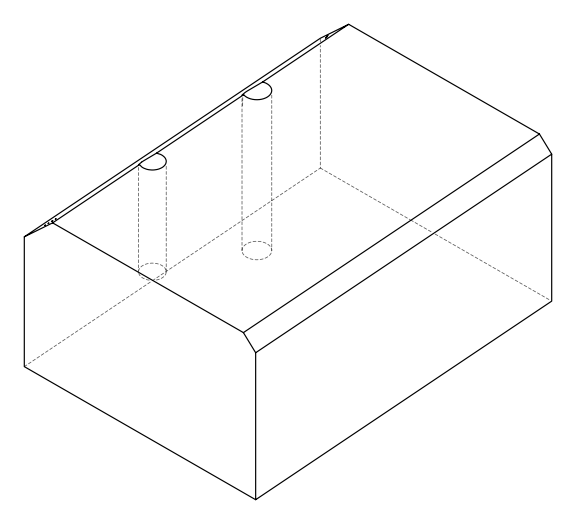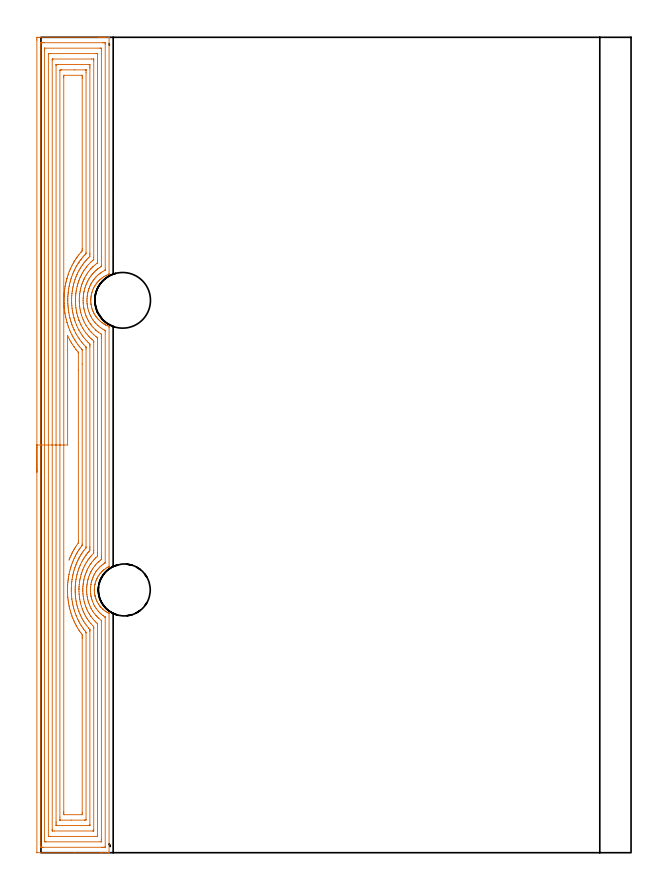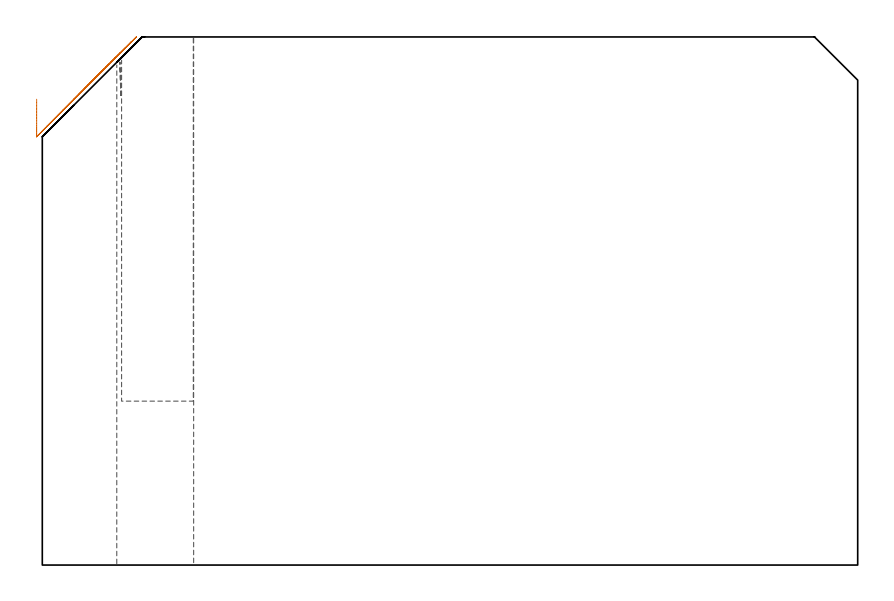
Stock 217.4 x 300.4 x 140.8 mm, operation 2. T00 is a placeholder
(PLAN: 8 operations, 6 tool changes, 39.6 min)
(1 AREA_MILL | FG_CHAMFER_SURFACE | UGT0205_001 | 12.18 min | 19859 mm3)
(2 AREA_MILL_1 | FG_CHAMFER_SURFACE_1 | UGT0205_001 | 24.24 min | 106277 mm3)
(3 MILL_BLIND_HOLE_FROM_SOLID_MATERIAL | STEP1POCKET | NXT0201_012 | Spiral | 1.27 min | 27663 mm3)
(4 SPOT_DRILL | STEP1HOLE | NXT0321_9005460120000 | 0.05 min | 172 mm3)
(5 DRILL_BLIND_HOLE_INTO_CENTER | STEP1HOLE | UGT0301_178 | 0.04 min | 99 mm3)
(6 GUN_DRILL_THROUGH_HOLE | STEP1HOLE | UGT0307_001 | 0.62 min | 2603 mm3)
(7 SPADE_DRILL_TO_ENLARGE_THROUGH_HOLE | STEP1HOLE | UGT0306_003 | 0.59 min | 14346 mm3)
(8 DRILL_TO_ENLARGE_THROUGH_HOLE | STEP1HOLE | UGT0301_050 | 0.6 min | 28948 mm3)
(TOOL UGT0205_001 | Chamfer Mill 20 x 3 x 45 deg. | D20 FL50 Z2)
(TOOL NXT0201_012 | ENDMILL 16mm [2P460-1600-NA 1630] | D16 FL38 Z6)
(TOOL NXT0321_9005460120000 | NC Spot Drill, 142deg, 12mm, Carbide, Uncoated | D12 PA142 FL30 Z2)
(TOOL UGT0301_178 | Twist Drill 5.4 mm | D5.4 PA118 FL55 Z2)
(TOOL UGT0307_001 | Gun Drill 5 mm | D5 PA130 FL24 Z1)
(TOOL UGT0306_003 | Spade Drill 12.5mm | D12.5 PA132 FL10 Z2)
(TOOL UGT0301_050 | Twist Drill 20.5 mm | D20.5 PA118 FL145 Z2)
(OP 2 AREA_MILL_1, part 1 of 2)
G17 G21 G94 G90
T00 M6
G54
G17 G0 G90 X-1.5 Y140.2 S1061 M3
G43 Z150.8 H0
Z124.2
G94 G1 Y140.238 Z123.328 F250.
Y140.352 Z122.464
Y140.541 Z121.612
Y140.803 Z120.78
Y141.137 Z119.974
Y141.54 Z119.2
Y142.008 Z118.464
Y142.54 Z117.772
Y143.129 Z117.129
Y143.772 Z116.54
Y144.464 Z116.009
Y145.2 Z115.54
Y145.974 Z115.137
Y146.78 Z114.803
Y147.612 Z114.541
Y148.464 Z114.352
Y149.328 Z114.238
Y150.2 Z114.2
Y299.383
X-1.499 Y299.786 Z114.201
X-1.495 Y300.271 Z114.203
X-1.492 Y300.391 Z114.206
X-1.015 Y300.396 Z114.682
X-0.408 Y300.4 Z115.289
X21.356 Z137.052
X21.964 Z137.658
X22.517 Z138.213
X22.848 Z138.544
X23.401 Z139.097
X23.732 Z139.427
X24.737 Z140.437
X25.085 Y300.393 Z140.776
X25.097 Y300.391 Z140.788
X25.1 Y300.233 Z140.8
Y213.176
X25.087 Y213.154 Z140.787
X25.079 Y213.141 Z140.779
X25.065 Y213.127 Z140.764
X25.049 Y213.113 Z140.747
X24.304 Y212.796 Z140.003
X23.861 Y212.581 Z139.56
X23.424 Y212.343 Z139.123
X23.297 Y212.267 Z138.997
X23.232 Y212.229 Z138.932
X22.544 Y211.756 Z138.242
X22.445 Y211.679 Z138.139
X21.998 Y211.336 Z137.695
X21.664 Y211.041 Z137.362
X21.642 Y211.02 Z137.341
X21.359 Y210.748 Z137.058
X21.119 Y210.5 Z136.818
X21.064 Y210.444 Z136.763
X20.837 Y210.183 Z136.535
X20.784 Y210.122 Z136.481
X20.707 Y210.024 Z136.406
X20.599 Y209.886 Z136.298
X20.491 Y209.745 Z136.186
X20.367 Y209.588 Z136.066
X20.338 Y209.551 Z136.037
X19.902 Y208.916 Z135.602
X19.769 Y208.695 Z135.468
X19.747 Y208.659 Z135.446
X19.508 Y208.216 Z135.205
X19.328 Y207.848 Z135.027
X19.288 Y207.766 Z134.988
X19.115 Y207.355 Z134.811
X19.022 Y207.142 Z134.722
X19.019 Y207.134 Z134.719
X18.942 Y206.909 Z134.636
X18.929 Y206.874 Z134.623
X18.788 Y206.429 Z134.481
X18.741 Y206.266 Z134.439
X18.723 Y206.203 Z134.422
X18.665 Y205.981 Z134.358
X18.564 Y205.536 Z134.259
X18.482 Y205.089 Z134.179
X18.476 Y205.042 Z134.173
X18.421 Y204.643 Z134.12
X18.392 Y204.304 Z134.088
X18.383 Y204.192 Z134.076
X18.373 Y204.003 Z134.068
X18.361 Y203.75 Z134.057
X18.362 Y203.558 Z134.052
X18.361 Y203.304 Z134.054
X18.379 Y202.857 Z134.074
X18.416 Y202.411 Z134.113
X18.453 Y202.121 Z134.152
X18.47 Y201.997 Z134.167
X18.474 Y201.964 Z134.171
X18.551 Y201.519 Z134.25
X18.581 Y201.381 Z134.281
X18.65 Y201.072 Z134.349
X18.769 Y200.626 Z134.466
X18.89 Y200.24 Z134.588
X18.9 Y200.211 Z134.598
X19.023 Y199.856 Z134.721
X19.061 Y199.764 Z134.756
X19.073 Y199.734 Z134.768
X19.136 Y199.585 Z134.834
X19.253 Y199.318 Z134.948
X19.267 Y199.285 Z134.963
X19.476 Y198.841 Z135.175
X19.607 Y198.599 Z135.306
X19.683 Y198.458 Z135.382
X19.903 Y198.081 Z135.601
X19.987 Y197.949 Z135.685
X20.196 Y197.65 Z135.894
X20.303 Y197.498 Z136.001
X20.634 Y197.056 Z136.333
X20.783 Y196.875 Z136.482
X20.997 Y196.639 Z136.695
X21.11 Y196.514 Z136.808
X21.447 Y196.164 Z137.145
X21.522 Y196.093 Z137.22
X21.664 Y195.959 Z137.362
X21.964 Y195.701 Z137.663
X22.073 Y195.607 Z137.772
X22.458 Y195.299 Z138.157
X22.493 Y195.271 Z138.192
X22.544 Y195.235 Z138.243
X22.98 Y194.938 Z138.679
X23.232 Y194.781 Z138.931
X23.29 Y194.746 Z138.987
X23.356 Y194.704 Z139.055
X23.424 Y194.662 Z139.123
X23.626 Y194.549 Z139.324
X23.732 Y194.49 Z139.427
X23.88 Y194.406 Z139.579
X23.928 Y194.379 Z139.628
X23.978 Y194.355 Z139.677
X24.174 Y194.264 Z139.869
X24.306 Y194.201 Z140.002
X24.823 Y193.976 Z140.522
X24.865 Y193.96 Z140.564
X25.094 Y193.867 Z140.792
X25.1 Y193.513 Z140.8
Y105.547
X25.095 Y105.475 Z140.79
X25.09 Y105.446 Z140.784
X25.078 Y105.423 Z140.771
X24.998 Y105.374 Z140.693
X24.806 Y105.276 Z140.505
X24.798 Y105.272 Z140.497
X24.615 Y105.174 Z140.314
X24.532 Y105.129 Z140.23
X24.485 Y105.101 Z140.184
X24.305 Y104.993 Z140.003
X23.836 Y104.69 Z139.535
X23.424 Y104.399 Z139.123
X23.29 Y104.295 Z138.988
X23.214 Y104.236 Z138.912
X23.181 Y104.208 Z138.879
X22.874 Y103.944 Z138.573
X22.823 Y103.898 Z138.523
X22.677 Y103.761 Z138.373
X22.544 Y103.64 Z138.242
X22.332 Y103.427 Z138.032
X22.25 Y103.344 Z137.95
X21.953 Y103.006 Z137.648
X21.838 Y102.868 Z137.535
X21.664 Y102.659 Z137.362
X21.595 Y102.568 Z137.294
X21.506 Y102.451 Z137.205
X21.375 Y102.258 Z137.074
X21.207 Y102.009 Z136.905
X20.926 Y101.559 Z136.625
X20.783 Y101.304 Z136.482
X20.777 Y101.293 Z136.477
X20.678 Y101.082 Z136.374
X20.555 Y100.83 Z136.254
X20.477 Y100.666 Z136.175
X20.417 Y100.524 Z136.116
X20.293 Y100.222 Z135.989
X20.196 Y99.958 Z135.896
X20.132 Y99.774 Z135.827
X20.012 Y99.377 Z135.706
X19.903 Y98.978 Z135.601
X19.883 Y98.881 Z135.58
X19.877 Y98.85 Z135.574
X19.799 Y98.436 Z135.497
X19.734 Y97.989 Z135.428
X19.731 Y97.957 Z135.424
X19.718 Y97.838 Z135.413
X19.707 Y97.719 Z135.398
X19.688 Y97.543 Z135.382
X19.67 Y97.222 Z135.364
X19.664 Y97.096 Z135.356
Y97.063 Z135.355
X19.665 Y97.009 Z135.351
X19.664 Y96.924 Z135.35
X19.663 Y96.84 Z135.352
X19.662 Y96.797 Z135.351
X19.659 Y96.65 Z135.355
X19.67 Y96.347 Z135.369
X19.676 Y96.204 Z135.374
X19.679 Y96.17 Z135.377
X19.715 Y95.757 Z135.414
X19.775 Y95.311 Z135.47
X19.834 Y94.966 Z135.531
X19.862 Y94.831 Z135.558
X19.875 Y94.759 Z135.574
X19.902 Y94.622 Z135.602
X19.924 Y94.539 Z135.624
X19.956 Y94.419 Z135.656
X20.026 Y94.178 Z135.726
X20.088 Y93.971 Z135.786
X20.196 Y93.646 Z135.895
X20.238 Y93.526 Z135.933
X20.415 Y93.078 Z136.111
X20.612 Y92.634 Z136.311
X20.783 Y92.297 Z136.482
X21.109 Y91.741 Z136.806
X21.378 Y91.337 Z137.076
X21.664 Y90.94 Z137.362
X21.735 Y90.849 Z137.434
X21.767 Y90.812 Z137.466
X21.882 Y90.68 Z137.581
X21.964 Y90.588 Z137.66
X22.027 Y90.514 Z137.725
X22.13 Y90.395 Z137.829
X22.544 Y89.956 Z138.242
X22.792 Y89.735 Z138.49
X22.848 Y89.685 Z138.544
X22.919 Y89.621 Z138.617
X22.977 Y89.569 Z138.676
X23.204 Y89.381 Z138.904
X23.424 Y89.2 Z139.123
X23.605 Y89.064 Z139.304
X23.951 Y88.829 Z139.651
X24.304 Y88.608 Z140.004
X24.612 Y88.433 Z140.312
X24.7 Y88.383 Z140.4
X24.98 Y88.238 Z140.678
X25.057 Y88.198 Z140.754
X25.094 Y88.175 Z140.791
X25.095 Y88.17 Z140.793
X25.1 Y88.133 Z140.8
Y0.167
X25.097 Y0.009 Z140.788
X25.085 Y0.007 Z140.776
X24.737 Y0. Z140.436
X24.394 Z140.093
X23.732 Z139.427
X22.517 Z138.213
X21.964 Z137.658
X12.397 Z128.094
X-1.293 Y0.001 Z114.405
X-1.492 Y0.01 Z114.206
X-1.499 Y0.21 Z114.199
X-1.5 Y150.2 Z114.2
X-0.086 Z115.614
X-0.085 Y298.212 Z115.615
X-0.084 Y298.317 Z115.616
X-0.081 Y298.369 Z115.619
X-0.08 Y298.387 Z115.62
X-0.039 Y298.39 Z115.661
X0.358 Y298.398 Z116.058
X0.752 Y298.4 Z116.452
X1.24 Z116.94
X22.848 Z138.548
X23.337 Y298.399 Z139.037
X23.569 Y298.394 Z139.269
X23.678 Y298.39 Z139.378
X23.685 Y298.047 Z139.385
Y298.
Y214.946
X23.681 Y214.735 Z139.381
X23.679 Y214.635 Z139.379
X23.594 Y214.577 Z139.294
X22.776 Y214.125 Z138.476
X22.658 Y214.053 Z138.358
X22.245 Y213.77 Z137.945
X21.964 Y213.572 Z137.664
X21.728 Y213.399 Z137.428
X21.413 Y213.16 Z137.113
X21.23 Y213.008 Z136.93
X21.08 Y212.876 Z136.78
X20.766 Y212.585 Z136.466
X20.435 Y212.267 Z136.135
X20.317 Y212.145 Z136.017
X20.196 Y212.013 Z135.896
X19.901 Y211.673 Z135.601
X19.658 Y211.374 Z135.358
X19.507 Y211.178 Z135.207
X19.313 Y210.917 Z135.013
X19.134 Y210.662 Z134.834
X19.011 Y210.481 Z134.711
X18.781 Y210.125 Z134.481
X18.454 Y209.562 Z134.154
X18.429 Y209.512 Z134.129
X18.162 Y208.964 Z133.862
X18.041 Y208.695 Z133.741
X17.892 Y208.345 Z133.592
X17.676 Y207.802 Z133.376
X17.655 Y207.746 Z133.355
X17.641 Y207.705 Z133.341
X17.545 Y207.401 Z133.245
X17.435 Y207.02 Z133.135
X17.405 Y206.909 Z133.105
X17.258 Y206.306 Z132.958
X17.196 Y206.016 Z132.896
X17.113 Y205.559 Z132.813
X17.053 Y205.123 Z132.753
X17.013 Y204.767 Z132.713
X16.971 Y204.23 Z132.671
X16.957 Y203.931 Z132.657
X16.95 Y203.337 Z132.65
X16.959 Y203.035 Z132.659
X16.994 Y202.444 Z132.694
X17.006 Y202.269 Z132.706
X17.027 Y202.074 Z132.727
X17.096 Y201.55 Z132.796
X17.189 Y201.017 Z132.889
X17.267 Y200.657 Z132.967
X17.47 Y199.84 Z133.17
X17.492 Y199.764 Z133.192
X17.545 Y199.598 Z133.245
X17.799 Y198.871 Z133.499
X17.98 Y198.431 Z133.68
X18.19 Y197.978 Z133.89
X18.429 Y197.501 Z134.129
X18.659 Y197.085 Z134.359
X19.021 Y196.486 Z134.721
X19.228 Y196.192 Z134.928
X19.313 Y196.076 Z135.013
X19.646 Y195.638 Z135.346
X19.923 Y195.299 Z135.623
X20.196 Y194.996 Z135.896
X20.773 Y194.406 Z136.473
X21.08 Y194.131 Z136.78
X21.828 Y193.513 Z137.528
X21.964 Y193.415 Z137.664
X22.274 Y193.2 Z137.974
X22.848 Y192.846 Z138.548
X23.233 Y192.62 Z138.933
X23.576 Y192.432 Z139.276
X23.679 Y192.374 Z139.379
X23.681 Y192.354 Z139.381
X23.684 Y192.302 Z139.384
X23.685 Y192.197 Z139.385
Y106.934
Y106.887
X23.682 Y106.835 Z139.382
X23.679 Y106.812 Z139.379
X23.666 Y106.791 Z139.366
X23.553 Y106.713 Z139.253
X23.236 Y106.495 Z138.936
X22.848 Y106.222 Z138.548
X22.717 Y106.126 Z138.417
X22.545 Y105.994 Z138.245
X22.232 Y105.723 Z137.932
X21.964 Y105.485 Z137.664
X21.767 Y105.3 Z137.467
X21.563 Y105.101 Z137.263
X21.329 Y104.85 Z137.029
X21.08 Y104.573 Z136.78
X20.913 Y104.377 Z136.613
X20.776 Y104.208 Z136.476
X20.524 Y103.877 Z136.224
X20.196 Y103.407 Z135.896
X20.16 Y103.352 Z135.86
X20.136 Y103.315 Z135.836
X19.824 Y102.798 Z135.524
X19.618 Y102.422 Z135.318
X19.516 Y102.216 Z135.216
X19.313 Y101.795 Z135.013
X19.231 Y101.611 Z134.931
X19.197 Y101.529 Z134.897
X18.981 Y100.97 Z134.681
X18.861 Y100.636 Z134.561
X18.758 Y100.302 Z134.458
X18.597 Y99.743 Z134.297
X18.578 Y99.667 Z134.278
X18.564 Y99.606 Z134.264
X18.429 Y98.934 Z134.129
X18.417 Y98.862 Z134.117
X18.415 Y98.85 Z134.115
X18.316 Y98.07 Z134.016
X18.305 Y97.957 Z134.005
X18.256 Y97.238 Z133.956
X18.251 Y97.063 Z133.951
X18.26 Y96.341 Z133.96
X18.267 Y96.17 Z133.967
X18.331 Y95.376 Z134.031
X18.343 Y95.277 Z134.043
X18.429 Y94.669 Z134.129
X18.48 Y94.384 Z134.18
X18.485 Y94.356 Z134.185
X18.493 Y94.319 Z134.193
X18.602 Y93.857 Z134.302
X18.704 Y93.491 Z134.404
X18.822 Y93.094 Z134.522
X18.991 Y92.598 Z134.691
X19.313 Y91.8 Z135.013
X19.341 Y91.734 Z135.041
X19.354 Y91.705 Z135.054
X19.389 Y91.627 Z135.089
X19.664 Y91.09 Z135.364
X19.825 Y90.812 Z135.525
X20.196 Y90.207 Z135.896
X20.389 Y89.919 Z136.089
X21.066 Y89.041 Z136.766
X21.71 Y88.352 Z137.41
X21.937 Y88.133 Z137.637
X21.964 Y88.108 Z137.664
X22.177 Y87.917 Z137.877
X22.848 Y87.379 Z138.548
X23.032 Y87.24 Z138.732
X23.609 Y86.846 Z139.309
X23.68 Y86.796 Z139.38
X23.682 Y86.788 Z139.382
X23.684 Y86.763 Z139.384
X23.685 Y86.711 Z139.385
X23.686 Y86.605 Z139.386
X23.685 Y2.188 Z139.385
X23.684 Y2.083 Z139.384
X23.681 Y2.031 Z139.381
X23.68 Y2.013 Z139.38
X23.639 Y2.01 Z139.339
X23.242 Y2.002 Z138.942
X22.848 Y2. Z138.548
X22.36 Z138.06
X0.752 Z116.452
X0.263 Y2.001 Z115.963
X0.031 Y2.006 Z115.731
X-0.078 Y2.01 Z115.622
X-0.085 Y2.353 Z115.615
Y2.4
X-0.086 Y150.2 Z115.614
X1.329 Z117.029
Y295.632
X1.331 Y296.214 Z117.031
X1.333 Y296.368 Z117.033
X1.335 Y296.383 Z117.035
X1.344 Y296.39 Z117.044
X1.391 Y296.395 Z117.091
X1.453 Y296.399 Z117.153
X21.78 Y296.4 Z137.48
X21.964 Y296.398 Z137.664
X22.148 Y296.394 Z137.848
X22.264 Y296.39 Z137.964
X22.267 Y296.317 Z137.967
X22.269 Y296.214 Z137.969
X22.271 Y295.904 Z137.971
Y216.422
X22.269 Y216.131 Z137.969
X22.267 Y216.058 Z137.967
X22.265 Y216.025 Z137.965
X22.253 Y215.996 Z137.953
X21.964 Y215.803 Z137.664
X21.464 Y215.452 Z137.164
X21.08 Y215.178 Z136.78
X20.948 Y215.08 Z136.648
X20.775 Y214.946 Z136.475
X20.458 Y214.682 Z136.158
X20.196 Y214.45 Z135.896
X19.991 Y214.261 Z135.691
X19.774 Y214.053 Z135.474
X19.545 Y213.819 Z135.245
X19.313 Y213.573 Z135.013
X19.119 Y213.356 Z134.819
X18.952 Y213.16 Z134.652
X18.719 Y212.867 Z134.419
X18.429 Y212.494 Z134.129
X18.333 Y212.364 Z134.033
X18.264 Y212.267 Z133.964
X17.974 Y211.834 Z133.674
X17.674 Y211.374 Z133.374
X17.625 Y211.293 Z133.325
X17.545 Y211.153 Z133.245
X17.309 Y210.72 Z133.009
X17.186 Y210.481 Z132.886
X17.012 Y210.127 Z132.712
X16.764 Y209.588 Z132.464
X16.733 Y209.516 Z132.433
X16.661 Y209.344 Z132.361
X16.482 Y208.875 Z132.182
X16.416 Y208.695 Z132.116
X16.257 Y208.21 Z131.957
X16.136 Y207.802 Z131.836
X16.059 Y207.517 Z131.759
X15.908 Y206.909 Z131.608
X15.883 Y206.802 Z131.583
X15.777 Y206.28 Z131.477
X15.738 Y206.056 Z131.438
X15.732 Y206.016 Z131.432
X15.636 Y205.266 Z131.336
X15.621 Y205.123 Z131.321
X15.565 Y204.444 Z131.265
X15.554 Y204.23 Z131.254
X15.538 Y203.578 Z131.238
X15.536 Y203.337 Z131.236
X15.562 Y202.661 Z131.262
X15.575 Y202.444 Z131.275
X15.639 Y201.69 Z131.339
X15.657 Y201.55 Z131.357
X15.777 Y200.719 Z131.477
X15.788 Y200.657 Z131.488
X15.79 Y200.644 Z131.49
X15.896 Y200.157 Z131.596
X15.989 Y199.764 Z131.689
X16.061 Y199.478 Z131.761
X16.231 Y198.871 Z131.931
X16.458 Y198.183 Z132.158
X16.534 Y197.978 Z132.234
X16.661 Y197.659 Z132.361
X16.915 Y197.085 Z132.615
X17.143 Y196.599 Z132.843
X17.357 Y196.192 Z133.057
X17.545 Y195.853 Z133.245
X17.884 Y195.299 Z133.584
X18.101 Y194.97 Z133.801
X18.429 Y194.503 Z134.129
X18.5 Y194.406 Z134.2
X18.728 Y194.103 Z134.428
X19.236 Y193.513 Z134.936
X19.313 Y193.431 Z135.013
X20.115 Y192.62 Z135.815
X20.157 Y192.58 Z135.857
X20.196 Y192.546 Z135.896
X20.658 Y192.154 Z136.358
X21.08 Y191.812 Z136.78
X21.19 Y191.727 Z136.89
X21.964 Y191.206 Z137.664
X22.187 Y191.055 Z137.887
X22.256 Y191.008 Z137.956
X22.264 Y190.936 Z137.964
X22.267 Y190.834 Z137.967
X22.27 Y190.525 Z137.97
X22.271 Y189.941 Z137.971
Y189.63
Y109.256
X22.27 Y108.673 Z137.97
X22.268 Y108.366 Z137.968
X22.263 Y108.061 Z137.963
X21.902 Y107.78 Z137.602
X21.459 Y107.397 Z137.159
X21.08 Y107.061 Z136.78
X20.99 Y106.978 Z136.69
X20.897 Y106.887 Z136.597
X20.553 Y106.526 Z136.253
X20.196 Y106.138 Z135.896
X20.129 Y106.062 Z135.829
X20.073 Y105.994 Z135.773
X19.735 Y105.568 Z135.435
X19.386 Y105.101 Z135.086
X19.356 Y105.057 Z135.056
X19.313 Y104.993 Z135.013
X19.008 Y104.516 Z134.708
X18.817 Y104.208 Z134.517
X18.673 Y103.961 Z134.373
X18.429 Y103.514 Z134.129
X18.363 Y103.382 Z134.063
X18.331 Y103.315 Z134.031
X18.082 Y102.773 Z133.782
X17.935 Y102.422 Z133.635
X17.824 Y102.14 Z133.524
X17.59 Y101.529 Z133.29
X17.578 Y101.495 Z133.278
X17.545 Y101.393 Z133.245
X17.377 Y100.806 Z133.077
X17.331 Y100.636 Z133.031
X17.195 Y100.096 Z132.895
X17.126 Y99.743 Z132.826
X17.052 Y99.348 Z132.752
X16.982 Y98.85 Z132.682
X16.944 Y98.564 Z132.644
X16.885 Y97.957 Z132.585
X16.87 Y97.745 Z132.57
X16.837 Y97.063 Z132.537
Y96.885
X16.851 Y96.17 Z132.551
X16.86 Y95.969 Z132.56
X16.917 Y95.277 Z132.617
X16.945 Y94.99 Z132.645
X17.033 Y94.384 Z132.733
X17.108 Y93.932 Z132.808
X17.201 Y93.491 Z132.901
X17.269 Y93.191 Z132.969
X17.382 Y92.763 Z133.082
X17.431 Y92.598 Z133.131
X17.545 Y92.227 Z133.245
X17.725 Y91.705 Z133.425
X17.84 Y91.407 Z133.54
X18.09 Y90.812 Z133.79
X18.429 Y90.088 Z134.129
X18.514 Y89.919 Z134.214
X18.616 Y89.73 Z134.316
X19.049 Y89.026 Z134.749
X19.313 Y88.617 Z135.013
X19.678 Y88.133 Z135.378
X20.196 Y87.475 Z135.896
X20.406 Y87.24 Z136.106
X20.731 Y86.891 Z136.431
X21.08 Y86.546 Z136.78
X21.297 Y86.347 Z136.997
X22.249 Y85.543 Z137.949
X22.265 Y85.521 Z137.965
X22.267 Y85.497 Z137.967
X22.269 Y85.454 Z137.969
X22.271 Y85.143 Z137.971
Y5.079
Y4.769
X22.266 Y4.186 Z137.966
X22.264 Y4.034 Z137.964
X22.254 Y4.01 Z137.954
X22.209 Y4.005 Z137.909
X22.147 Y4.001 Z137.847
X1.82 Y4. Z117.52
X1.636 Y4.002 Z117.336
X1.452 Y4.006 Z117.152
X1.336 Y4.01 Z117.036
X1.333 Y4.083 Z117.033
X1.331 Y4.186 Z117.031
X1.329 Y4.496 Z117.029
Y150.2
X2.743 Z118.443
Y294.202
X2.744 Y294.298 Z118.444
X2.747 Y294.356 Z118.447
X2.749 Y294.383 Z118.449
X2.763 Y294.39 Z118.463
X3.431 Y294.4 Z119.131
X20.224 Z135.924
X20.63 Y294.396 Z136.33
X20.833 Y294.39 Z136.533
X20.851 Y294.389 Z136.551
X20.853 Y294.373 Z136.553
X20.856 Y294.337 Z136.556
X20.857 Y294.284 Z136.557
Y218.518
X20.856 Y217.852 Z136.556
X20.854 Y217.625 Z136.554
X20.85 Y217.297 Z136.55
X20.671 Y217.146 Z136.371
X20.134 Y216.732 Z135.834
X19.685 Y216.356 Z135.385
X19.313 Y216.027 Z135.013
X19.215 Y215.938 Z134.915
X19.112 Y215.839 Z134.812
X18.772 Y215.493 Z134.472
X18.429 Y215.138 Z134.129
X18.337 Y215.038 Z134.037
X18.257 Y214.946 Z133.957
X17.935 Y214.552 Z133.635
X17.545 Y214.066 Z133.245
X17.535 Y214.053 Z133.235
X17.171 Y213.538 Z132.871
X16.911 Y213.16 Z132.611
X16.812 Y213.008 Z132.512
X16.661 Y212.767 Z132.361
X16.372 Y212.267 Z132.072
X16.158 Y211.882 Z131.858
X15.897 Y211.374 Z131.597
X15.857 Y211.293 Z131.557
X15.777 Y211.122 Z131.477
X15.582 Y210.678 Z131.282
X15.499 Y210.481 Z131.199
X15.325 Y210.045 Z131.025
X15.15 Y209.588 Z130.85
X15.085 Y209.394 Z130.785
X14.893 Y208.806 Z130.593
X14.868 Y208.721 Z130.568
X14.861 Y208.695 Z130.561
X14.683 Y208.014 Z130.383
X14.631 Y207.802 Z130.331
X14.515 Y207.291 Z130.215
X14.44 Y206.909 Z130.14
X14.372 Y206.543 Z130.072
X14.297 Y206.016 Z129.997
X14.264 Y205.759 Z129.964
X14.197 Y205.123 Z129.897
X14.182 Y204.949 Z129.882
X14.138 Y204.23 Z129.838
X14.132 Y204.106 Z129.832
X14.12 Y203.337 Z129.82
X14.121 Y203.224 Z129.821
X14.154 Y202.444 Z129.854
X14.163 Y202.289 Z129.863
X14.227 Y201.55 Z129.927
X14.252 Y201.306 Z129.952
X14.347 Y200.657 Z130.047
X14.409 Y200.254 Z130.109
X14.504 Y199.764 Z130.204
X14.65 Y199.117 Z130.35
X14.713 Y198.871 Z130.413
X14.893 Y198.198 Z130.593
X14.961 Y197.978 Z130.661
X14.993 Y197.878 Z130.693
X15.268 Y197.085 Z130.968
X15.525 Y196.447 Z131.225
X15.638 Y196.192 Z131.338
X15.777 Y195.889 Z131.477
X16.068 Y195.299 Z131.768
X16.394 Y194.676 Z132.094
X16.554 Y194.406 Z132.254
X16.661 Y194.235 Z132.361
X17.131 Y193.513 Z132.831
X17.545 Y192.942 Z133.245
X17.79 Y192.62 Z133.49
X18.429 Y191.874 Z134.129
X18.565 Y191.727 Z134.265
X19.313 Y190.982 Z135.013
X19.472 Y190.834 Z135.172
X20.196 Y190.231 Z135.896
X20.555 Y189.941 Z136.255
X20.754 Y189.795 Z136.454
X20.849 Y189.726 Z136.549
X20.852 Y189.689 Z136.552
X20.854 Y189.607 Z136.554
X20.857 Y189.273 Z136.557
Y189.048
Y110.459
X20.856 Y109.793 Z136.556
X20.854 Y109.566 Z136.554
X20.85 Y109.238 Z136.55
X20.215 Y108.655 Z135.915
X20.196 Y108.637 Z135.896
X19.778 Y108.202 Z135.478
X19.381 Y107.78 Z135.081
X19.349 Y107.744 Z135.049
X19.313 Y107.701 Z135.013
X18.95 Y107.253 Z134.65
X18.66 Y106.887 Z134.36
X18.561 Y106.753 Z134.261
X18.429 Y106.568 Z134.129
X18.198 Y106.227 Z133.898
X18.045 Y105.994 Z133.745
X17.852 Y105.684 Z133.552
X17.545 Y105.18 Z133.245
X17.516 Y105.13 Z133.216
X17.501 Y105.101 Z133.201
X17.216 Y104.54 Z132.916
X17.057 Y104.208 Z132.757
X16.93 Y103.936 Z132.63
X16.66 Y103.316 Z132.36
X16.419 Y102.666 Z132.119
X16.33 Y102.422 Z132.03
X16.198 Y101.997 Z131.898
X16.06 Y101.529 Z131.76
X15.998 Y101.305 Z131.698
X15.829 Y100.636 Z131.529
X15.82 Y100.593 Z131.52
X15.777 Y100.383 Z131.477
X15.679 Y99.842 Z131.379
X15.663 Y99.743 Z131.363
X15.569 Y99.06 Z131.269
X15.544 Y98.85 Z131.244
X15.486 Y98.251 Z131.186
X15.464 Y97.957 Z131.164
X15.436 Y97.408 Z131.136
X15.423 Y97.063 Z131.123
X15.429 Y96.522 Z131.129
X15.436 Y96.17 Z131.136
X15.468 Y95.59 Z131.168
X15.493 Y95.277 Z131.193
X15.557 Y94.607 Z131.257
X15.588 Y94.384 Z131.288
X15.712 Y93.557 Z131.412
X15.724 Y93.491 Z131.424
X15.777 Y93.217 Z131.477
X15.918 Y92.598 Z131.618
X15.964 Y92.41 Z131.664
X16.168 Y91.705 Z131.868
X16.35 Y91.126 Z132.05
X16.46 Y90.812 Z132.16
X16.661 Y90.296 Z132.361
X16.818 Y89.919 Z132.518
X16.938 Y89.639 Z132.638
X17.234 Y89.026 Z132.934
X17.545 Y88.437 Z133.245
X17.723 Y88.133 Z133.423
X17.998 Y87.675 Z133.698
X18.288 Y87.24 Z133.988
X18.429 Y87.046 Z134.129
X18.967 Y86.347 Z134.667
X19.313 Y85.914 Z135.013
X19.733 Y85.454 Z135.433
X20.196 Y84.979 Z135.896
X20.648 Y84.561 Z136.348
X20.834 Y84.391 Z136.534
X20.851 Y84.368 Z136.551
X20.853 Y84.351 Z136.553
X20.856 Y84.31 Z136.556
X20.857 Y84.227 Z136.557
Y83.893
Y6.198
X20.855 Y6.102 Z136.555
X20.853 Y6.044 Z136.553
X20.851 Y6.018 Z136.551
X20.837 Y6.01 Z136.537
X20.169 Y6. Z135.869
X3.376 Z119.076
X2.97 Y6.004 Z118.67
X2.767 Y6.01 Z118.467
X2.749 Y6.011 Z118.449
X2.747 Y6.027 Z118.447
X2.744 Y6.063 Z118.444
X2.743 Y6.116 Z118.443
Y150.2
X4.157 Z119.857
Y291.88
X4.159 Y292.013 Z119.859
X4.164 Y292.276 Z119.864
X4.173 Y292.391 Z119.873
X4.207 Y292.394 Z119.907
X4.288 Y292.397 Z119.988
X4.527 Y292.399 Z120.227
X18.668 Y292.4 Z134.368
X19.313 Y292.396 Z135.013
X19.404 Y292.393 Z135.104
X19.429 Y292.39 Z135.129
X19.436 Y292.38 Z135.136
X19.438 Y292.32 Z135.138
X19.441 Y292.144 Z135.141
X19.443 Y291.881 Z135.143
Y291.749
Y219.28
X19.437 Y218.518 Z135.137
X19.436 Y218.49 Z135.136
X19.419 Y218.47 Z135.119
X19.39 Y218.44 Z135.09
X19.313 Y218.372 Z135.013
X18.911 Y218.031 Z134.611
X18.429 Y217.604 Z134.129
X17.557 Y216.721 Z133.257
X17.545 Y216.707 Z133.245
X17.152 Y216.236 Z132.852
X16.825 Y215.839 Z132.525
X16.752 Y215.747 Z132.452
X16.661 Y215.628 Z132.361
X16.374 Y215.237 Z132.074
X16.164 Y214.946 Z131.864
X16.006 Y214.715 Z131.706
X15.777 Y214.374 Z131.477
X15.653 Y214.179 Z131.353
X15.576 Y214.053 Z131.276
X15.324 Y213.618 Z131.024
X15.065 Y213.16 Z130.765
X15.004 Y213.048 Z130.704
X14.893 Y212.832 Z130.593
X14.709 Y212.454 Z130.409
X14.621 Y212.267 Z130.321
X14.431 Y211.841 Z130.131
X14.229 Y211.374 Z129.929
X14.165 Y211.217 Z129.865
X14.01 Y210.827 Z129.71
X13.916 Y210.576 Z129.616
X13.883 Y210.481 Z129.583
X13.697 Y209.904 Z129.397
X13.599 Y209.588 Z129.299
X13.494 Y209.216 Z129.194
X13.353 Y208.695 Z129.053
X13.307 Y208.512 Z129.007
X13.141 Y207.802 Z128.841
X13.138 Y207.789 Z128.838
X13.126 Y207.728 Z128.826
X13. Y207.036 Z128.7
X12.98 Y206.909 Z128.68
X12.889 Y206.255 Z128.589
X12.861 Y206.016 Z128.561
X12.802 Y205.45 Z128.502
X12.774 Y205.123 Z128.474
X12.743 Y204.616 Z128.443
X12.724 Y204.23 Z128.424
X12.713 Y203.754 Z128.413
X12.707 Y203.337 Z128.407
X12.722 Y202.852 Z128.422
X12.74 Y202.444 Z128.44
X12.773 Y201.907 Z128.473
X12.803 Y201.55 Z128.503
X12.864 Y200.922 Z128.564
X12.9 Y200.657 Z128.6
X13.015 Y199.876 Z128.715
X13.034 Y199.764 Z128.734
X13.126 Y199.28 Z128.826
X13.217 Y198.871 Z128.917
X13.244 Y198.751 Z128.944
X13.443 Y197.978 Z129.143
X13.562 Y197.537 Z129.262
X13.7 Y197.085 Z129.4
X13.987 Y196.215 Z129.687
X13.995 Y196.192 Z129.695
X14.01 Y196.155 Z129.71
X14.37 Y195.299 Z130.07
X14.667 Y194.635 Z130.367
X14.778 Y194.406 Z130.478
X14.893 Y194.178 Z130.593
X15.249 Y193.513 Z130.949
X15.443 Y193.177 Z131.143
X15.794 Y192.603 Z131.494
X16.401 Y191.727 Z132.101
X16.661 Y191.373 Z132.361
X17.098 Y190.834 Z132.798
X17.545 Y190.312 Z133.245
X17.903 Y189.941 Z133.603
X18.429 Y189.416 Z134.129
X18.832 Y189.048 Z134.532
X19.313 Y188.629 Z135.013
X19.43 Y188.526 Z135.13
X19.438 Y188.286 Z135.138
X19.441 Y188.155 Z135.141
X19.442 Y188.023 Z135.142
Y111.221
X19.436 Y110.459 Z135.136
X19.435 Y110.336 Z135.135
X18.705 Y109.566 Z134.405
X18.573 Y109.421 Z134.273
X18.429 Y109.256 Z134.129
X18.165 Y108.94 Z133.865
X17.947 Y108.673 Z133.647
X17.771 Y108.445 Z133.471
X17.545 Y108.143 Z133.245
X17.394 Y107.932 Z133.094
X17.289 Y107.78 Z132.989
X17.04 Y107.397 Z132.74
X16.711 Y106.887 Z132.411
X16.692 Y106.856 Z132.392
X16.661 Y106.803 Z132.361
X16.371 Y106.288 Z132.071
X16.215 Y105.994 Z131.915
X16.066 Y105.703 Z131.766
X15.777 Y105.113 Z131.477
X15.772 Y105.101 Z131.472
X15.51 Y104.477 Z131.21
X15.401 Y104.208 Z131.101
X15.259 Y103.839 Z130.959
X15.064 Y103.315 Z130.764
X15.02 Y103.187 Z130.72
X14.893 Y102.792 Z130.593
X14.81 Y102.506 Z130.51
X14.786 Y102.422 Z130.486
X14.623 Y101.802 Z130.323
X14.556 Y101.529 Z130.256
X14.453 Y101.08 Z130.153
X14.367 Y100.636 Z130.067
X14.31 Y100.332 Z130.01
X14.222 Y99.743 Z129.922
X14.196 Y99.554 Z129.896
X14.113 Y98.85 Z129.813
X14.103 Y98.755 Z129.803
X14.04 Y97.957 Z129.74
X14.038 Y97.928 Z129.738
X14.01 Y97.324 Z129.71
X14.002 Y97.071 Z129.702
Y97.063
X14.015 Y96.165 Z129.715
X14.065 Y95.277 Z129.765
X14.069 Y95.217 Z129.769
X14.15 Y94.384 Z129.85
X14.168 Y94.224 Z129.868
X14.278 Y93.491 Z129.978
X14.33 Y93.167 Z130.03
X14.439 Y92.598 Z130.139
X14.559 Y92.043 Z130.259
X14.643 Y91.705 Z130.343
X14.893 Y90.814 Z130.593
X15.195 Y89.919 Z130.895
X15.386 Y89.421 Z131.086
X15.552 Y89.026 Z131.252
X15.777 Y88.503 Z131.477
X15.95 Y88.133 Z131.65
X16.115 Y87.792 Z131.815
X16.412 Y87.24 Z132.112
X16.661 Y86.816 Z132.361
X16.949 Y86.347 Z132.649
X17.184 Y85.984 Z132.884
X17.545 Y85.467 Z133.245
X17.555 Y85.454 Z133.255
X17.588 Y85.41 Z133.288
X18.258 Y84.561 Z133.958
X18.429 Y84.353 Z134.129
X19.061 Y83.668 Z134.761
X19.313 Y83.402 Z135.013
X19.388 Y83.321 Z135.088
X19.424 Y83.281 Z135.124
X19.436 Y83.243 Z135.136
X19.438 Y83.17 Z135.138
X19.442 Y82.907 Z135.142
X19.443 Y82.775 Z135.143
Y82.643
Y8.52
X19.441 Y8.388 Z135.141
X19.436 Y8.124 Z135.136
X19.427 Y8.009 Z135.127
X19.393 Y8.007 Z135.093
X19.313 Y8.003 Z135.013
X19.073 Y8.001 Z134.773
X4.932 Y8. Z120.632
X4.288 Y8.004 Z119.988
X4.196 Y8.007 Z119.896
X4.171 Y8.01 Z119.871
X4.164 Y8.02 Z119.864
X4.162 Y8.08 Z119.862
X4.159 Y8.255 Z119.859
X4.157 Y8.519 Z119.857
Y8.651
Y150.2
X5.571 Z121.271
X5.572 Y289.963 Z121.272
X5.573 Y290.207 Z121.273
X5.576 Y290.329 Z121.276
X5.578 Y290.382 Z121.278
X5.631 Y290.391 Z121.331
X6.055 Y290.397 Z121.755
X6.507 Y290.4 Z122.207
X17.545 Y290.399 Z133.245
X18. Y290.396 Z133.7
X18.021 Y290.39 Z133.721
X18.023 Y290.372 Z133.723
X18.027 Y289.963 Z133.727
X18.029 Y289.474 Z133.729
Y289.07
Y220.709
X18.027 Y220.305 Z133.727
X18.023 Y219.822 Z133.723
X18.018 Y219.621 Z133.718
X17.545 Y219.167 Z133.245
X17.222 Y218.845 Z132.922
X16.9 Y218.518 Z132.6
X16.783 Y218.395 Z132.483
X16.661 Y218.26 Z132.361
X16.369 Y217.92 Z132.069
X16.121 Y217.625 Z131.821
X15.967 Y217.434 Z131.667
X15.777 Y217.192 Z131.477
X15.58 Y216.932 Z131.28
X15.432 Y216.732 Z131.132
X15.207 Y216.416 Z130.907
X14.893 Y215.967 Z130.593
X14.842 Y215.891 Z130.542
X14.809 Y215.839 Z130.509
X14.499 Y215.344 Z130.199
X14.262 Y214.946 Z129.962
X14.169 Y214.785 Z129.869
X14.01 Y214.5 Z129.71
X13.855 Y214.209 Z129.555
X13.775 Y214.053 Z129.475
X13.56 Y213.615 Z129.26
X13.344 Y213.16 Z129.044
X13.276 Y213.009 Z128.976
X13.126 Y212.668 Z128.826
X13.008 Y212.386 Z128.708
X12.959 Y212.267 Z128.659
X12.759 Y211.745 Z128.459
X12.619 Y211.374 Z128.319
X12.524 Y211.089 Z128.224
X12.326 Y210.481 Z128.026
X12.306 Y210.416 Z128.006
X12.242 Y210.199 Z127.942
X12.112 Y209.719 Z127.812
X12.078 Y209.588 Z127.778
X11.935 Y209.005 Z127.635
X11.864 Y208.695 Z127.564
X11.773 Y208.276 Z127.473
X11.681 Y207.802 Z127.381
X11.63 Y207.527 Z127.33
X11.537 Y206.909 Z127.237
X11.515 Y206.75 Z127.215
X11.426 Y206.016 Z127.126
X11.419 Y205.954 Z127.119
X11.358 Y205.296 Z127.058
X11.348 Y205.133 Z127.048
X11.305 Y204.283 Z127.005
X11.303 Y204.23 Z127.003
X11.289 Y203.406 Z126.989
X11.29 Y203.337 Z126.99
X11.315 Y202.487 Z127.015
X11.317 Y202.444 Z127.017
X11.358 Y201.72 Z127.058
X11.372 Y201.55 Z127.072
X11.373 Y201.535 Z127.073
X11.459 Y200.657 Z127.159
X11.472 Y200.542 Z127.172
X11.587 Y199.764 Z127.287
X11.631 Y199.489 Z127.331
X11.745 Y198.871 Z127.445
X11.848 Y198.376 Z127.548
X11.943 Y197.978 Z127.643
X12.135 Y197.193 Z127.835
X12.164 Y197.085 Z127.864
X12.242 Y196.806 Z127.942
X12.434 Y196.192 Z128.134
X12.526 Y195.905 Z128.226
X12.737 Y195.299 Z128.437
X13.07 Y194.463 Z128.77
X13.093 Y194.406 Z128.793
X13.126 Y194.331 Z128.826
X13.503 Y193.513 Z129.203
X13.875 Y192.756 Z129.575
X13.947 Y192.62 Z129.647
X14.01 Y192.507 Z129.71
X14.462 Y191.727 Z130.162
X14.893 Y191.051 Z130.593
X15.037 Y190.834 Z130.737
X15.352 Y190.371 Z131.052
X15.67 Y189.941 Z131.37
X15.777 Y189.805 Z131.477
X16.405 Y189.048 Z132.105
X16.661 Y188.751 Z132.361
X17.237 Y188.155 Z132.937
X17.545 Y187.848 Z133.245
X17.996 Y187.408 Z133.696
X18.022 Y187.37 Z133.722
X18.025 Y187.331 Z133.725
X18.026 Y187.262 Z133.726
X18.028 Y186.773 Z133.728
X18.029 Y186.369 Z133.729
Y112.65
X18.028 Y112.245 Z133.728
X18.025 Y111.761 Z133.725
X18.02 Y111.352 Z133.72
X17.794 Y111.1 Z133.494
X17.545 Y110.818 Z133.245
X17.38 Y110.626 Z133.08
X17.242 Y110.459 Z132.942
X16.984 Y110.133 Z132.684
X16.661 Y109.718 Z132.361
X16.596 Y109.632 Z132.296
X16.549 Y109.566 Z132.249
X16.234 Y109.104 Z131.934
X15.944 Y108.673 Z131.644
X15.878 Y108.571 Z131.578
X15.777 Y108.41 Z131.477
X15.542 Y108.017 Z131.242
X15.404 Y107.78 Z131.104
X15.22 Y107.45 Z130.92
X14.918 Y106.887 Z130.618
X14.909 Y106.871 Z130.609
X14.893 Y106.838 Z130.593
X14.627 Y106.263 Z130.327
X14.506 Y105.994 Z130.206
X14.357 Y105.643 Z130.057
X14.13 Y105.101 Z129.83
X14.096 Y105.014 Z129.796
X14.01 Y104.789 Z129.71
X13.854 Y104.365 Z129.554
X13.799 Y104.208 Z129.499
X13.635 Y103.693 Z129.335
X13.521 Y103.315 Z129.221
X13.433 Y103.004 Z129.133
X13.275 Y102.422 Z128.975
X13.245 Y102.302 Z128.945
X13.126 Y101.803 Z128.826
X13.078 Y101.577 Z128.778
X13.068 Y101.529 Z128.768
X12.939 Y100.824 Z128.639
X12.909 Y100.636 Z128.609
X12.825 Y100.047 Z128.525
X12.786 Y99.743 Z128.486
X12.73 Y99.25 Z128.43
X12.692 Y98.85 Z128.392
X12.659 Y98.428 Z128.359
X12.629 Y97.957 Z128.329
X12.611 Y97.583 Z128.311
X12.594 Y97.063 Z128.294
X12.597 Y96.704 Z128.297
X12.607 Y96.17 Z128.307
X12.623 Y95.786 Z128.323
X12.651 Y95.277 Z128.351
X12.683 Y94.831 Z128.383
X12.725 Y94.384 Z128.425
X12.781 Y93.839 Z128.481
X12.832 Y93.491 Z128.532
X12.939 Y92.787 Z128.639
X12.973 Y92.598 Z128.673
X13.126 Y91.799 Z128.826
X13.146 Y91.705 Z128.846
X13.152 Y91.679 Z128.852
X13.272 Y91.192 Z128.972
X13.373 Y90.812 Z129.073
X13.469 Y90.465 Z129.169
X13.636 Y89.919 Z129.336
X13.879 Y89.158 Z129.579
X13.926 Y89.026 Z129.626
X14.01 Y88.804 Z129.71
X14.284 Y88.133 Z129.984
X14.483 Y87.655 Z130.183
X14.675 Y87.24 Z130.375
X14.893 Y86.782 Z130.593
X15.118 Y86.347 Z130.818
X15.383 Y85.853 Z131.083
X15.621 Y85.454 Z131.321
X15.777 Y85.201 Z131.477
X16.189 Y84.561 Z131.889
X16.661 Y83.912 Z132.361
X16.846 Y83.668 Z132.546
X17.545 Y82.779 Z133.245
X17.549 Y82.775 Z133.249
X17.596 Y82.723 Z133.296
X18.002 Y82.274 Z133.702
X18.022 Y82.232 Z133.722
X18.024 Y82.184 Z133.724
X18.027 Y82.084 Z133.727
X18.028 Y81.882 Z133.728
X18.029 Y81.393 Z133.729
X18.028 Y10.437 Z133.728
X18.027 Y10.193 Z133.727
X18.024 Y10.071 Z133.724
X18.022 Y10.018 Z133.722
X17.969 Y10.009 Z133.669
X17.545 Y10.003 Z133.245
X17.094 Y10. Z132.794
X6.055 Y10.001 Z121.755
X5.6 Y10.004 Z121.3
X5.58 Y10.01 Z121.28
X5.577 Y10.028 Z121.277
X5.573 Y10.437 Z121.273
X5.571 Y10.926 Z121.271
Y11.331
Y150.2
X6.985 Z122.685
X6.986 Y288.129 Z122.686
X6.987 Y288.176 Z122.687
X6.992 Y288.378 Z122.692
X7.381 Y288.392 Z123.081
X7.603 Y288.398 Z123.303
X12.463 Y288.4 Z128.163
X16.44 Z132.14
X16.543 Y288.399 Z132.243
X16.565 Y288.398 Z132.265
X16.586 Y288.395 Z132.286
X16.604 Y288.391 Z132.304
X16.608 Y288.367 Z132.308
X16.613 Y288.225 Z132.313
X16.614 Y288.176 Z132.314
X16.615 Y287.33 Z132.315
Y221.198
X16.612 Y220.775 Z132.312
X16.61 Y220.722 Z132.31
X16.608 Y220.7 Z132.308
X16.596 Y220.684 Z132.296
X16.539 Y220.621 Z132.239
X16.445 Y220.523 Z132.145
X16.231 Y220.305 Z131.931
X16.009 Y220.07 Z131.709
X15.777 Y219.819 Z131.477
X15.587 Y219.604 Z131.287
X15.423 Y219.412 Z131.123
X15.183 Y219.119 Z130.883
X14.893 Y218.76 Z130.593
X14.788 Y218.625 Z130.488
X14.707 Y218.518 Z130.407
X14.411 Y218.113 Z130.111
X14.059 Y217.625 Z129.759
X14.038 Y217.596 Z129.738
X14.01 Y217.553 Z129.71
X13.687 Y217.058 Z129.387
X13.478 Y216.732 Z129.178
X13.344 Y216.512 Z129.044
X13.126 Y216.142 Z128.826
X13.017 Y215.95 Z128.717
X12.956 Y215.839 Z128.656
X12.706 Y215.37 Z128.406
X12.489 Y214.946 Z128.189
X12.407 Y214.78 Z128.107
X12.242 Y214.435 Z127.942
X12.123 Y214.174 Z127.823
X12.069 Y214.053 Z127.769
X11.856 Y213.55 Z127.556
X11.695 Y213.16 Z127.395
X11.598 Y212.918 Z127.298
X11.347 Y212.267 Z127.047
X11.134 Y211.601 Z126.834
X11.063 Y211.374 Z126.763
X10.928 Y210.915 Z126.628
X10.807 Y210.481 Z126.507
X10.737 Y210.216 Z126.437
X10.578 Y209.588 Z126.278
X10.558 Y209.504 Z126.258
X10.474 Y209.137 Z126.174
X10.398 Y208.772 Z126.098
X10.383 Y208.695 Z126.083
X10.26 Y208.019 Z125.96
X10.225 Y207.802 Z125.925
X10.144 Y207.242 Z125.844
X10.101 Y206.909 Z125.801
X10.048 Y206.447 Z125.748
X10.004 Y206.016 Z125.704
X9.97 Y205.632 Z125.67
X9.935 Y205.123 Z125.635
X9.917 Y204.793 Z125.617
X9.894 Y204.23 Z125.594
X9.886 Y203.931 Z125.586
X9.879 Y203.337 Z125.579
X9.885 Y203.039 Z125.585
X9.906 Y202.444 Z125.606
X9.921 Y202.11 Z125.621
X9.956 Y201.55 Z125.656
X9.988 Y201.149 Z125.688
X10.035 Y200.657 Z125.735
X10.088 Y200.155 Z125.788
X10.143 Y199.764 Z125.843
X10.241 Y199.107 Z125.941
X10.283 Y198.871 Z125.983
X10.445 Y198.008 Z126.145
X10.451 Y197.978 Z126.151
X10.474 Y197.869 Z126.174
X10.663 Y197.085 Z126.363
X10.727 Y196.83 Z126.427
X10.899 Y196.192 Z126.599
X11.075 Y195.585 Z126.775
X11.167 Y195.299 Z126.867
X11.358 Y194.722 Z127.058
X11.47 Y194.406 Z127.17
X11.537 Y194.225 Z127.237
X11.832 Y193.513 Z127.532
X12.201 Y192.662 Z127.901
X12.22 Y192.62 Z127.92
X12.242 Y192.572 Z127.942
X12.665 Y191.727 Z128.365
X12.823 Y191.421 Z128.523
X13.126 Y190.867 Z128.826
X13.144 Y190.834 Z128.844
X13.17 Y190.789 Z128.87
X13.699 Y189.941 Z129.399
X14.01 Y189.47 Z129.71
X14.298 Y189.048 Z129.998
X14.893 Y188.241 Z130.593
X14.96 Y188.155 Z130.66
X15.289 Y187.755 Z130.989
X15.708 Y187.262 Z131.408
X15.777 Y187.186 Z131.477
X16.558 Y186.369 Z132.258
X16.608 Y186.311 Z132.308
X16.61 Y186.262 Z132.31
X16.612 Y186.157 Z132.312
X16.614 Y185.946 Z132.314
X16.615 Y185.522 Z132.315
X16.614 Y112.715 Z132.314
X16.613 Y112.504 Z132.313
X16.61 Y112.398 Z132.31
X16.608 Y112.349 Z132.308
X16.59 Y112.317 Z132.29
X16.537 Y112.245 Z132.237
X15.804 Y111.325 Z131.504
X15.777 Y111.288 Z131.477
X15.434 Y110.806 Z131.134
X15.189 Y110.459 Z130.889
X15.07 Y110.281 Z130.77
X14.893 Y110.012 Z130.593
X14.722 Y109.739 Z130.422
X14.616 Y109.566 Z130.316
X14.39 Y109.182 Z130.09
X14.094 Y108.673 Z129.794
X14.064 Y108.618 Z129.764
X14.01 Y108.515 Z129.71
X13.764 Y108.028 Z129.464
X13.642 Y107.78 Z129.342
X13.477 Y107.425 Z129.177
X13.231 Y106.887 Z128.931
X13.199 Y106.814 Z128.899
X13.126 Y106.643 Z128.826
X12.94 Y106.182 Z128.64
X12.866 Y105.994 Z128.566
X12.694 Y105.537 Z128.394
X12.534 Y105.101 Z128.234
X12.461 Y104.879 Z128.161
X12.246 Y104.208 Z127.946
X12.242 Y104.194 Z127.942
X12.053 Y103.506 Z127.753
X12.003 Y103.315 Z127.703
X11.874 Y102.793 Z127.574
X11.788 Y102.422 Z127.488
X11.712 Y102.065 Z127.412
X11.607 Y101.529 Z127.307
X11.568 Y101.316 Z127.268
X11.462 Y100.636 Z127.162
X11.449 Y100.544 Z127.149
X11.358 Y99.84 Z127.058
X11.348 Y99.753 Z127.048
X11.347 Y99.743 Z127.047
X11.272 Y98.937 Z126.972
X11.265 Y98.85 Z126.965
X11.215 Y98.101 Z126.915
X11.208 Y97.957 Z126.908
X11.183 Y97.24 Z126.883
X11.18 Y97.063 Z126.88
X11.186 Y96.344 Z126.886
X11.191 Y96.17 Z126.891
X11.221 Y95.416 Z126.921
X11.23 Y95.277 Z126.93
X11.287 Y94.456 Z126.987
X11.293 Y94.384 Z126.993
X11.358 Y93.713 Z127.058
X11.383 Y93.491 Z127.083
X11.386 Y93.463 Z127.086
X11.519 Y92.598 Z127.219
X11.55 Y92.404 Z127.25
X11.682 Y91.705 Z127.382
X11.762 Y91.297 Z127.462
X11.871 Y90.812 Z127.571
X12.043 Y90.12 Z127.743
X12.099 Y89.919 Z127.799
X12.242 Y89.426 Z127.942
X12.365 Y89.026 Z128.065
X12.423 Y88.843 Z128.123
X12.664 Y88.133 Z128.364
X12.93 Y87.437 Z128.63
X13.011 Y87.24 Z128.711
X13.126 Y86.965 Z128.826
X13.401 Y86.347 Z129.101
X13.637 Y85.831 Z129.337
X13.827 Y85.454 Z129.527
X14.01 Y85.103 Z129.71
X14.31 Y84.561 Z130.01
X14.757 Y83.806 Z130.457
X14.845 Y83.668 Z130.545
X14.893 Y83.593 Z130.593
X15.219 Y83.106 Z130.919
X15.457 Y82.775 Z131.157
X15.777 Y82.345 Z131.477
X16.131 Y81.882 Z131.831
X16.364 Y81.575 Z132.064
X16.608 Y81.243 Z132.308
X16.613 Y81.037 Z132.313
X16.614 Y80.989 Z132.314
Y12.271
X16.613 Y12.224 Z132.313
X16.608 Y12.022 Z132.308
X16.219 Y12.008 Z131.919
X15.997 Y12.002 Z131.697
X11.137 Y12. Z126.837
X7.16 Z122.86
X7.057 Y12.001 Z122.757
X7.035 Y12.002 Z122.735
X7.014 Y12.005 Z122.714
X6.996 Y12.009 Z122.696
X6.992 Y12.033 Z122.692
X6.987 Y12.176 Z122.687
X6.986 Y12.224 Z122.686
X6.985 Y13.07 Z122.685
Y150.2
X8.4 Z124.1
Y285.497
X8.402 Y285.806 Z124.102
X8.407 Y286.39 Z124.107
X8.697 Y286.4 Z124.397
X14.884 Z130.584
X15.193 Y286.39 Z130.893
X15.197 Y286.084 Z130.897
X15.2 Y285.497 Z130.9
Y285.187
Y222.674
X15.199 Y222.091 Z130.899
X15.196 Y221.785 Z130.896
X15.194 Y221.74 Z130.894
X15.178 Y221.707 Z130.878
X14.805 Y221.287 Z130.505
X14.728 Y221.198 Z130.428
X13.991 Y220.305 Z129.691
X13.618 Y219.807 Z129.318
X13.324 Y219.412 Z129.024
X13.241 Y219.295 Z128.941
X13.126 Y219.131 Z128.826
X12.879 Y218.767 Z128.579
X12.714 Y218.518 Z128.414
X12.529 Y218.229 Z128.229
X12.242 Y217.771 Z127.942
X12.188 Y217.68 Z127.888
X12.156 Y217.625 Z127.856
X11.867 Y217.111 Z127.567
X11.658 Y216.732 Z127.358
X11.554 Y216.535 Z127.254
X11.358 Y216.154 Z127.058
X11.254 Y215.944 Z126.954
X11.204 Y215.839 Z126.904
X10.974 Y215.335 Z126.674
X10.799 Y214.946 Z126.499
X10.701 Y214.718 Z126.401
X10.474 Y214.182 Z126.174
X10.438 Y214.09 Z126.138
X10.423 Y214.053 Z126.123
X10.194 Y213.444 Z125.894
X10.089 Y213.16 Z125.789
X9.963 Y212.784 Z125.663
X9.795 Y212.267 Z125.495
X9.746 Y212.11 Z125.446
X9.59 Y211.593 Z125.29
X9.543 Y211.422 Z125.243
X9.53 Y211.374 Z125.23
X9.36 Y210.714 Z125.06
X9.303 Y210.481 Z125.003
X9.189 Y209.994 Z124.889
X9.098 Y209.588 Z124.798
X9.031 Y209.261 Z124.731
X8.921 Y208.695 Z124.621
X8.889 Y208.511 Z124.589
X8.777 Y207.802 Z124.477
X8.768 Y207.74 Z124.468
X8.707 Y207.282 Z124.407
X8.667 Y206.949 Z124.367
X8.663 Y206.909 Z124.363
X8.64 Y206.692 Z124.34
X8.585 Y206.138 Z124.285
X8.575 Y206.016 Z124.275
X8.542 Y205.576 Z124.242
X8.523 Y205.308 Z124.223
X8.512 Y205.123 Z124.212
X8.504 Y204.956 Z124.204
X8.483 Y204.455 Z124.183
X8.477 Y204.23 Z124.177
X8.464 Y203.688 Z124.164
X8.463 Y203.583 Z124.163
X8.465 Y203.337 Z124.165
X8.474 Y202.795 Z124.174
X8.477 Y202.676 Z124.177
X8.486 Y202.444 Z124.186
X8.493 Y202.281 Z124.193
X8.521 Y201.738 Z124.221
X8.533 Y201.55 Z124.233
X8.567 Y201.091 Z124.267
X8.592 Y200.773 Z124.292
X8.603 Y200.657 Z124.303
X8.636 Y200.326 Z124.336
X8.693 Y199.779 Z124.393
X8.694 Y199.764 Z124.394
X8.707 Y199.679 Z124.407
X8.828 Y198.871 Z124.528
X8.852 Y198.725 Z124.552
X8.989 Y197.978 Z124.689
X9.057 Y197.624 Z124.757
X9.175 Y197.085 Z124.875
X9.317 Y196.468 Z125.017
X9.387 Y196.192 Z125.087
X9.59 Y195.411 Z125.29
X9.623 Y195.299 Z125.323
X9.637 Y195.252 Z125.337
X9.903 Y194.406 Z125.603
X10.059 Y193.933 Z125.759
X10.207 Y193.513 Z125.907
X10.474 Y192.825 Z126.174
X10.557 Y192.62 Z126.257
X10.617 Y192.476 Z126.317
X10.954 Y191.727 Z126.654
X11.358 Y190.865 Z127.058
X11.373 Y190.834 Z127.073
X11.388 Y190.804 Z127.088
X11.687 Y190.23 Z127.387
X11.848 Y189.941 Z127.548
X12.242 Y189.257 Z127.942
X12.367 Y189.048 Z128.067
X12.57 Y188.716 Z128.27
X12.941 Y188.155 Z128.641
X13.126 Y187.885 Z128.826
X13.574 Y187.262 Z129.274
X14.01 Y186.684 Z129.71
X14.267 Y186.369 Z129.967
X14.893 Y185.628 Z130.593
X15.189 Y185.298 Z130.889
X15.194 Y185.279 Z130.894
X15.197 Y185.243 Z130.897
X15.199 Y185.166 Z130.899
X15.2 Y180.03 Z130.9
Y113.722
X15.197 Y113.43 Z130.897
X15.194 Y113.285 Z130.894
X15.192 Y113.253 Z130.892
X15.169 Y113.219 Z130.869
X15.111 Y113.138 Z130.811
X15.016 Y113.014 Z130.716
X14.893 Y112.852 Z130.593
X14.636 Y112.505 Z130.336
X14.448 Y112.245 Z130.148
X14.267 Y111.985 Z129.967
X14.01 Y111.607 Z129.71
X13.909 Y111.454 Z129.609
X13.843 Y111.352 Z129.543
X13.568 Y110.905 Z129.268
X13.297 Y110.459 Z128.997
X13.233 Y110.351 Z128.933
X13.126 Y110.161 Z128.826
X12.917 Y109.777 Z128.617
X12.805 Y109.566 Z128.505
X12.614 Y109.191 Z128.314
X12.359 Y108.673 Z128.059
X12.321 Y108.593 Z128.021
X12.242 Y108.421 Z127.942
X12.047 Y107.977 Z127.747
X11.962 Y107.78 Z127.662
X11.785 Y107.349 Z127.485
X11.599 Y106.887 Z127.299
X11.531 Y106.712 Z127.231
X11.358 Y106.255 Z127.058
X11.289 Y106.064 Z126.989
X11.265 Y105.994 Z126.965
X11.073 Y105.389 Z126.773
X10.985 Y105.101 Z126.685
X10.87 Y104.701 Z126.57
X10.732 Y104.208 Z126.432
X10.508 Y103.349 Z126.208
X10.5 Y103.315 Z126.2
X10.495 Y103.294 Z126.195
X10.474 Y103.206 Z126.174
X10.338 Y102.56 Z126.038
X10.311 Y102.422 Z126.011
X10.198 Y101.808 Z125.898
X10.153 Y101.529 Z125.853
X10.08 Y101.034 Z125.78
X10.027 Y100.636 Z125.727
X9.979 Y100.243 Z125.679
X9.925 Y99.743 Z125.625
X9.895 Y99.435 Z125.595
X9.847 Y98.85 Z125.547
X9.829 Y98.608 Z125.529
X9.793 Y97.957 Z125.493
X9.785 Y97.76 Z125.485
X9.766 Y97.063 Z125.466
X9.765 Y96.887 Z125.465
X9.775 Y96.17 Z125.475
X9.781 Y95.978 Z125.481
X9.812 Y95.277 Z125.512
X9.825 Y95.04 Z125.525
X9.874 Y94.384 Z125.574
X9.899 Y94.072 Z125.599
X9.959 Y93.491 Z125.659
X10.006 Y93.072 Z125.706
X10.075 Y92.598 Z125.775
X10.163 Y92.02 Z125.863
X10.219 Y91.705 Z125.919
X10.363 Y90.925 Z126.063
X10.386 Y90.812 Z126.086
X10.474 Y90.401 Z126.174
X10.59 Y89.919 Z126.29
X10.63 Y89.762 Z126.33
X10.834 Y89.026 Z126.534
X10.982 Y88.513 Z126.682
X11.102 Y88.133 Z126.802
X11.358 Y87.338 Z127.058
X11.392 Y87.24 Z127.092
X11.411 Y87.186 Z127.111
X11.749 Y86.347 Z127.449
X12.027 Y85.671 Z127.727
X12.123 Y85.454 Z127.823
X12.242 Y85.191 Z127.942
X12.545 Y84.561 Z128.245
X12.852 Y83.945 Z128.552
X13.003 Y83.668 Z128.703
X13.126 Y83.45 Z128.826
X13.528 Y82.775 Z129.228
X14.01 Y82. Z129.71
X14.086 Y81.882 Z129.786
X14.243 Y81.646 Z129.943
X14.728 Y80.989 Z130.428
X14.893 Y80.768 Z130.593
X15.181 Y80.388 Z130.881
X15.193 Y80.095 Z130.893
X15.197 Y79.789 Z130.897
X15.2 Y79.202 Z130.9
Y78.892
Y14.903
X15.198 Y14.595 Z130.898
X15.193 Y14.01 Z130.893
X14.903 Y14. Z130.603
X8.716 Z124.416
X8.407 Y14.01 Z124.107
X8.403 Y14.316 Z124.103
X8.4 Y14.903 Z124.1
Y15.213
Y150.2
X9.814 Z125.514
Y190.284
X9.815 Y190.373 Z125.515
X9.818 Y190.454 Z125.518
X9.82 Y190.489 Z125.52
X9.837 Y190.458 Z125.537
X10.474 Y189.175 Z126.174
X10.54 Y189.048 Z126.24
X10.618 Y188.903 Z126.318
X11.056 Y188.155 Z126.756
X11.358 Y187.649 Z127.058
X11.602 Y187.262 Z127.302
X12.065 Y186.547 Z127.765
X12.191 Y186.369 Z127.891
X12.242 Y186.298 Z127.942
X12.853 Y185.476 Z128.553
X13.126 Y185.121 Z128.826
X13.564 Y184.583 Z129.264
X13.68 Y184.438 Z129.38
X13.764 Y184.332 Z129.464
X13.779 Y184.288 Z129.479
X13.781 Y184.248 Z129.481
X13.785 Y183.916 Z129.485
X13.786 Y177.787 Z129.486
X13.785 Y114.924 Z129.485
X13.781 Y114.262 Z129.481
X13.779 Y114.148 Z129.479
X13.705 Y114.031 Z129.405
X13.086 Y113.138 Z128.786
X12.754 Y112.621 Z128.454
X12.515 Y112.245 Z128.215
X12.411 Y112.075 Z128.111
X12.242 Y111.793 Z127.942
X12.081 Y111.514 Z127.781
X11.99 Y111.352 Z127.69
X11.767 Y110.939 Z127.467
X11.512 Y110.459 Z127.212
X11.459 Y110.357 Z127.159
X11.358 Y110.151 Z127.058
X11.171 Y109.755 Z126.871
X11.084 Y109.566 Z126.784
X10.896 Y109.14 Z126.596
X10.692 Y108.673 Z126.392
X10.627 Y108.519 Z126.327
X10.474 Y108.145 Z126.174
X10.371 Y107.885 Z126.071
X10.33 Y107.78 Z126.03
